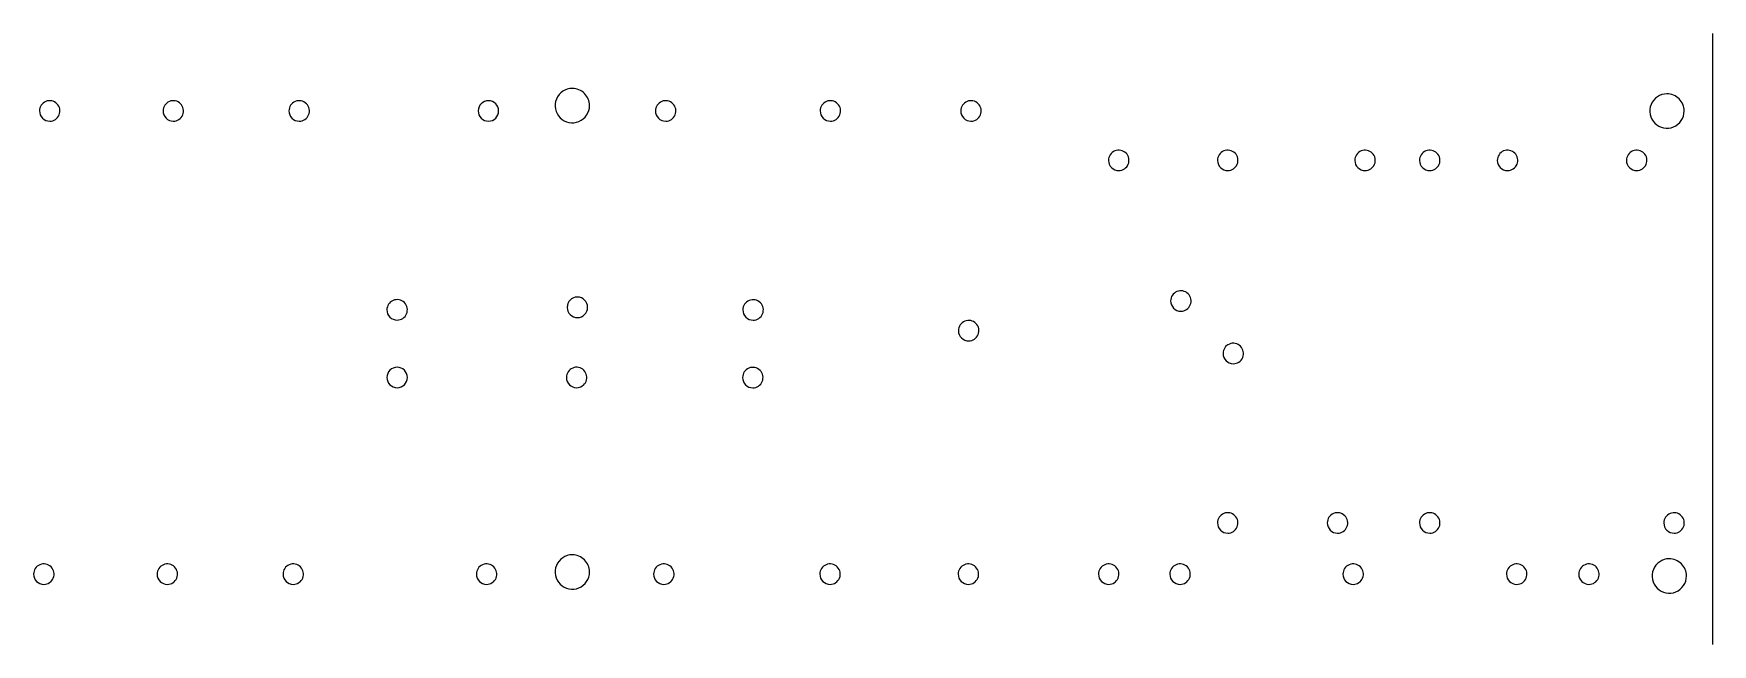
# Model space of a CAD drawing. Header units: millimetres. Extents: x 29 to 224, y 827 to 898.
import ezdxf

# ---------------------------------------------------------------- set-up
doc = ezdxf.new("R2010")
doc.units = ezdxf.units.MM
doc.layers.add('cut_line', color=7, linetype='CONTINUOUS')
doc.layers.add('milled_holes', color=7, linetype='CONTINUOUS')

msp = doc.modelspace()

# ---------------------------------------------------------------- linework, layer by layer
at = {"layer": 'cut_line', "color": 7}
msp.add_lwpolyline([(224.09368, 897.986733), (224.09368, 826.957783)], dxfattribs=at)
at = {"layer": 'milled_holes', "color": 1}
for points in [[(91.53157, 891.612804)], [(218.8069, 890.980899)], [(30.766993, 887.804012)], [(45.131199, 887.804012)], [(59.769257, 887.804012)], [(81.776459, 887.804012)], [(102.3844, 887.804012)], [(121.53558, 887.804012)], [(137.88596, 887.804012)], [(155.06859, 882.049587)], [(167.74174, 882.049587)], [(183.70714, 882.049587)], [(191.2263, 882.049587)], [(200.27208, 882.049587)], [(215.28821, 882.049587)], [(92.118622, 864.962656)], [(162.28862, 865.702204)], [(71.159271, 864.668543)], [(112.55204, 864.661722)], [(137.6179, 862.250132)], [(168.37938, 859.596933)], [(71.1604, 856.809244)], [(92.028503, 856.809244)], [(112.51435, 856.795038)], [(167.73674, 839.896742)], [(180.49892, 839.896742)], [(191.2263, 839.896742)], [(219.6344, 839.891752)], [(91.53157, 837.38067)], [(219.07155, 836.91521)], [(30.079191, 833.941511)], [(44.443363, 833.941511)], [(59.081421, 833.941511)], [(81.561218, 833.941511)], [(102.17102, 833.941511)], [(121.50046, 833.941511)], [(137.58521, 833.941511)], [(153.89864, 833.941511)], [(162.19902, 833.941511)], [(182.32008, 833.941511)], [(201.33653, 833.936521)], [(209.73682, 833.941511)]]:
    msp.add_lwpolyline(points, close=True, dxfattribs=at)
for points in [[(31.60845, 889.835469), (31.268112, 890.175807), (30.756272, 890.277618), (30.3116, 890.093429)], [(45.972656, 889.835469), (45.632318, 890.175807), (45.120478, 890.277618), (44.675806, 890.093429)], [(60.610714, 889.835469), (60.270376, 890.175807), (59.758536, 890.277618), (59.313864, 890.093429)], [(81.776459, 890.184012), (81.11924, 890.184012), (80.586459, 889.651231), (80.586459, 888.994012)], [(82.966459, 888.994012), (82.966459, 889.651231), (82.433678, 890.184012), (81.776459, 890.184012)], [(89.683811, 890.378171), (89.374249, 889.630822), (89.54536, 888.770586), (90.117356, 888.19859)], [(91.53157, 891.612804), (90.722646, 891.612804), (89.993373, 891.12552), (89.683811, 890.378171)], [(92.945784, 891.027018), (92.570711, 891.40209), (92.062003, 891.612804), (91.53157, 891.612804)], [(93.53157, 889.612804), (93.53157, 890.143237), (93.320856, 890.651945), (92.945784, 891.027018)], [(103.225857, 889.835469), (102.885519, 890.175807), (102.373679, 890.277618), (101.929007, 890.093429)], [(122.377037, 889.835469), (122.036699, 890.175807), (121.524859, 890.277618), (121.080187, 890.093429)], [(138.727417, 889.835469), (138.387079, 890.175807), (137.875239, 890.277618), (137.430567, 890.093429)], [(218.8069, 890.980899), (217.997976, 890.980899), (217.268703, 890.493615), (216.959141, 889.746266)], [(220.221114, 890.395113), (219.846041, 890.770185), (219.337333, 890.980899), (218.8069, 890.980899)], [(220.8069, 888.980899), (220.8069, 889.511332), (220.596186, 890.02004), (220.221114, 890.395113)], [(30.3116, 890.093429), (29.866927, 889.909239), (29.576993, 889.475322), (29.576993, 888.994012)], [(29.576993, 888.994012), (29.576993, 888.678404), (29.702368, 888.375723), (29.925536, 888.152555)], [(30.766993, 887.804012), (31.248303, 887.804012), (31.68222, 888.093946), (31.86641, 888.538619)], [(31.86641, 888.538619), (32.050599, 888.983291), (31.948788, 889.495131), (31.60845, 889.835469)], [(44.675806, 890.093429), (44.231133, 889.909239), (43.941199, 889.475322), (43.941199, 888.994012)], [(43.941199, 888.994012), (43.941199, 888.678404), (44.066574, 888.375723), (44.289742, 888.152555)], [(45.131199, 887.804012), (45.612509, 887.804012), (46.046426, 888.093946), (46.230616, 888.538619)], [(46.230616, 888.538619), (46.414805, 888.983291), (46.312994, 889.495131), (45.972656, 889.835469)], [(59.313864, 890.093429), (58.869191, 889.909239), (58.579257, 889.475322), (58.579257, 888.994012)], [(58.579257, 888.994012), (58.579257, 888.678404), (58.704632, 888.375723), (58.9278, 888.152555)], [(59.769257, 887.804012), (60.250567, 887.804012), (60.684484, 888.093946), (60.868674, 888.538619)], [(60.868674, 888.538619), (61.052863, 888.983291), (60.951052, 889.495131), (60.610714, 889.835469)], [(80.586459, 888.994012), (80.586459, 888.678404), (80.711834, 888.375723), (80.935002, 888.152555)], [(81.776459, 887.804012), (82.433678, 887.804012), (82.966459, 888.336793), (82.966459, 888.994012)], [(90.117356, 888.19859), (90.689352, 887.626594), (91.549588, 887.455483), (92.296937, 887.765045)], [(92.296937, 887.765045), (93.044286, 888.074607), (93.53157, 888.80388), (93.53157, 889.612804)], [(101.929007, 890.093429), (101.484334, 889.909239), (101.1944, 889.475322), (101.1944, 888.994012)], [(101.1944, 888.994012), (101.1944, 888.678404), (101.319775, 888.375723), (101.542943, 888.152555)], [(102.3844, 887.804012), (102.86571, 887.804012), (103.299627, 888.093946), (103.483817, 888.538619)], [(103.483817, 888.538619), (103.668006, 888.983291), (103.566195, 889.495131), (103.225857, 889.835469)], [(121.080187, 890.093429), (120.635514, 889.909239), (120.34558, 889.475322), (120.34558, 888.994012)], [(120.34558, 888.994012), (120.34558, 888.678404), (120.470955, 888.375723), (120.694123, 888.152555)], [(121.53558, 887.804012), (122.01689, 887.804012), (122.450807, 888.093946), (122.634997, 888.538619)], [(122.634997, 888.538619), (122.819186, 888.983291), (122.717375, 889.495131), (122.377037, 889.835469)], [(137.430567, 890.093429), (136.985894, 889.909239), (136.69596, 889.475322), (136.69596, 888.994012)], [(136.69596, 888.994012), (136.69596, 888.336793), (137.228741, 887.804012), (137.88596, 887.804012)], [(137.88596, 887.804012), (138.36727, 887.804012), (138.801187, 888.093946), (138.985377, 888.538619)], [(138.985377, 888.538619), (139.169566, 888.983291), (139.067755, 889.495131), (138.727417, 889.835469)], [(216.959141, 889.746266), (216.649579, 888.998917), (216.82069, 888.138681), (217.392686, 887.566685)], [(219.572267, 887.13314), (220.319616, 887.442702), (220.8069, 888.171975), (220.8069, 888.980899)], [(29.925536, 888.152555), (30.148704, 887.929387), (30.451385, 887.804012), (30.766993, 887.804012)], [(44.289742, 888.152555), (44.51291, 887.929387), (44.815591, 887.804012), (45.131199, 887.804012)], [(58.9278, 888.152555), (59.150968, 887.929387), (59.453649, 887.804012), (59.769257, 887.804012)], [(80.935002, 888.152555), (81.15817, 887.929387), (81.460851, 887.804012), (81.776459, 887.804012)], [(101.542943, 888.152555), (101.766111, 887.929387), (102.068792, 887.804012), (102.3844, 887.804012)], [(120.694123, 888.152555), (120.917291, 887.929387), (121.219972, 887.804012), (121.53558, 887.804012)], [(217.392686, 887.566685), (217.964682, 886.994689), (218.824918, 886.823578), (219.572267, 887.13314)], [(154.613197, 884.339004), (154.168524, 884.154814), (153.87859, 883.720897), (153.87859, 883.239587)], [(155.910047, 884.081044), (155.569709, 884.421382), (155.057869, 884.523193), (154.613197, 884.339004)], [(167.286347, 884.339004), (166.841674, 884.154814), (166.55174, 883.720897), (166.55174, 883.239587)], [(168.583197, 884.081044), (168.242859, 884.421382), (167.731019, 884.523193), (167.286347, 884.339004)], [(183.251747, 884.339004), (182.807074, 884.154814), (182.51714, 883.720897), (182.51714, 883.239587)], [(184.548597, 884.081044), (184.208259, 884.421382), (183.696419, 884.523193), (183.251747, 884.339004)], [(190.770907, 884.339004), (190.326234, 884.154814), (190.0363, 883.720897), (190.0363, 883.239587)], [(192.067757, 884.081044), (191.727419, 884.421382), (191.215579, 884.523193), (190.770907, 884.339004)], [(199.816687, 884.339004), (199.372014, 884.154814), (199.08208, 883.720897), (199.08208, 883.239587)], [(201.113537, 884.081044), (200.773199, 884.421382), (200.261359, 884.523193), (199.816687, 884.339004)], [(214.832817, 884.339004), (214.388144, 884.154814), (214.09821, 883.720897), (214.09821, 883.239587)], [(216.129667, 884.081044), (215.789329, 884.421382), (215.277489, 884.523193), (214.832817, 884.339004)], [(153.87859, 883.239587), (153.87859, 882.923979), (154.003965, 882.621298), (154.227133, 882.39813)], [(154.227133, 882.39813), (154.450301, 882.174962), (154.752982, 882.049587), (155.06859, 882.049587)], [(155.06859, 882.049587), (155.5499, 882.049587), (155.983817, 882.339521), (156.168007, 882.784194)], [(156.168007, 882.784194), (156.352196, 883.228866), (156.250385, 883.740706), (155.910047, 884.081044)], [(166.55174, 883.239587), (166.55174, 882.582368), (167.084521, 882.049587), (167.74174, 882.049587)], [(167.74174, 882.049587), (168.22305, 882.049587), (168.656967, 882.339521), (168.841157, 882.784194)], [(168.841157, 882.784194), (169.025346, 883.228866), (168.923535, 883.740706), (168.583197, 884.081044)], [(182.51714, 883.239587), (182.51714, 882.582368), (183.049921, 882.049587), (183.70714, 882.049587)], [(183.70714, 882.049587), (184.18845, 882.049587), (184.622367, 882.339521), (184.806557, 882.784194)], [(184.806557, 882.784194), (184.990746, 883.228866), (184.888935, 883.740706), (184.548597, 884.081044)], [(190.0363, 883.239587), (190.0363, 882.923979), (190.161675, 882.621298), (190.384843, 882.39813)], [(190.384843, 882.39813), (190.608011, 882.174962), (190.910692, 882.049587), (191.2263, 882.049587)], [(191.2263, 882.049587), (191.70761, 882.049587), (192.141527, 882.339521), (192.325717, 882.784194)], [(192.325717, 882.784194), (192.509906, 883.228866), (192.408095, 883.740706), (192.067757, 884.081044)], [(199.08208, 883.239587), (199.08208, 882.582368), (199.614861, 882.049587), (200.27208, 882.049587)], [(200.27208, 882.049587), (200.75339, 882.049587), (201.187307, 882.339521), (201.371497, 882.784194)], [(201.371497, 882.784194), (201.555686, 883.228866), (201.453875, 883.740706), (201.113537, 884.081044)], [(214.09821, 883.239587), (214.09821, 882.923979), (214.223585, 882.621298), (214.446753, 882.39813)], [(214.446753, 882.39813), (214.669921, 882.174962), (214.972602, 882.049587), (215.28821, 882.049587)], [(215.28821, 882.049587), (215.76952, 882.049587), (216.203437, 882.339521), (216.387627, 882.784194)], [(216.387627, 882.784194), (216.571816, 883.228866), (216.470005, 883.740706), (216.129667, 884.081044)], [(70.703878, 866.95796), (70.259205, 866.77377), (69.969271, 866.339853), (69.969271, 865.858543)], [(72.000728, 866.7), (71.66039, 867.040338), (71.14855, 867.142149), (70.703878, 866.95796)], [(92.118622, 867.342656), (91.461403, 867.342656), (90.928622, 866.809875), (90.928622, 866.152656)], [(93.308622, 866.152656), (93.308622, 866.809875), (92.775841, 867.342656), (92.118622, 867.342656)], [(112.096647, 866.951139), (111.651974, 866.766949), (111.36204, 866.333032), (111.36204, 865.851722)], [(113.393497, 866.693179), (113.053159, 867.033517), (112.541319, 867.135328), (112.096647, 866.951139)], [(161.833227, 867.991621), (161.388554, 867.807431), (161.09862, 867.373514), (161.09862, 866.892204)], [(161.09862, 866.892204), (161.09862, 866.576596), (161.223995, 866.273915), (161.447163, 866.050747)], [(163.130077, 867.733661), (162.789739, 868.073999), (162.277899, 868.17581), (161.833227, 867.991621)], [(163.388037, 866.436811), (163.572226, 866.881483), (163.470415, 867.393323), (163.130077, 867.733661)], [(69.969271, 865.858543), (69.969271, 865.542935), (70.094646, 865.240254), (70.317814, 865.017086)], [(70.317814, 865.017086), (70.540982, 864.793918), (70.843663, 864.668543), (71.159271, 864.668543)], [(71.159271, 864.668543), (71.640581, 864.668543), (72.074498, 864.958477), (72.258688, 865.40315)], [(72.258688, 865.40315), (72.442877, 865.847822), (72.341066, 866.359662), (72.000728, 866.7)], [(90.928622, 866.152656), (90.928622, 865.837048), (91.053997, 865.534367), (91.277165, 865.311199)], [(91.277165, 865.311199), (91.500333, 865.088031), (91.803014, 864.962656), (92.118622, 864.962656)], [(92.118622, 864.962656), (92.775841, 864.962656), (93.308622, 865.495437), (93.308622, 866.152656)], [(111.36204, 865.851722), (111.36204, 865.536114), (111.487415, 865.233433), (111.710583, 865.010265)], [(111.710583, 865.010265), (111.933751, 864.787097), (112.236432, 864.661722), (112.55204, 864.661722)], [(112.55204, 864.661722), (113.03335, 864.661722), (113.467267, 864.951656), (113.651457, 865.396329)], [(113.651457, 865.396329), (113.835646, 865.841001), (113.733835, 866.352841), (113.393497, 866.693179)], [(161.447163, 866.050747), (161.670331, 865.827579), (161.973012, 865.702204), (162.28862, 865.702204)], [(162.28862, 865.702204), (162.76993, 865.702204), (163.203847, 865.992138), (163.388037, 866.436811)], [(137.162507, 864.539549), (136.717834, 864.355359), (136.4279, 863.921442), (136.4279, 863.440132)], [(136.4279, 863.440132), (136.4279, 863.124524), (136.553275, 862.821843), (136.776443, 862.598675)], [(138.459357, 864.281589), (138.119019, 864.621927), (137.607179, 864.723738), (137.162507, 864.539549)], [(137.6179, 862.250132), (138.09921, 862.250132), (138.533127, 862.540066), (138.717317, 862.984739)], [(138.717317, 862.984739), (138.901506, 863.429411), (138.799695, 863.941251), (138.459357, 864.281589)], [(136.776443, 862.598675), (136.999611, 862.375507), (137.302292, 862.250132), (137.6179, 862.250132)], [(167.923987, 861.88635), (167.479314, 861.70216), (167.18938, 861.268243), (167.18938, 860.786933)], [(169.220837, 861.62839), (168.880499, 861.968728), (168.368659, 862.070539), (167.923987, 861.88635)], [(169.478797, 860.33154), (169.662986, 860.776212), (169.561175, 861.288052), (169.220837, 861.62839)], [(71.1604, 859.189244), (70.503181, 859.189244), (69.9704, 858.656463), (69.9704, 857.999244)], [(72.3504, 857.999244), (72.3504, 858.656463), (71.817619, 859.189244), (71.1604, 859.189244)], [(91.57311, 859.098661), (91.128437, 858.914471), (90.838503, 858.480554), (90.838503, 857.999244)], [(92.86996, 858.840701), (92.529622, 859.181039), (92.017782, 859.28285), (91.57311, 859.098661)], [(112.058957, 859.084455), (111.614284, 858.900265), (111.32435, 858.466348), (111.32435, 857.985038)], [(113.355807, 858.826495), (113.015469, 859.166833), (112.503629, 859.268644), (112.058957, 859.084455)], [(167.18938, 860.786933), (167.18938, 860.129714), (167.722161, 859.596933), (168.37938, 859.596933)], [(168.37938, 859.596933), (168.86069, 859.596933), (169.294607, 859.886867), (169.478797, 860.33154)], [(69.9704, 857.999244), (69.9704, 857.683636), (70.095775, 857.380955), (70.318943, 857.157787)], [(70.318943, 857.157787), (70.542111, 856.934619), (70.844792, 856.809244), (71.1604, 856.809244)], [(71.1604, 856.809244), (71.817619, 856.809244), (72.3504, 857.342025), (72.3504, 857.999244)], [(90.838503, 857.999244), (90.838503, 857.683636), (90.963878, 857.380955), (91.187046, 857.157787)], [(91.187046, 857.157787), (91.410214, 856.934619), (91.712895, 856.809244), (92.028503, 856.809244)], [(92.028503, 856.809244), (92.509813, 856.809244), (92.94373, 857.099178), (93.12792, 857.543851)], [(93.12792, 857.543851), (93.312109, 857.988523), (93.210298, 858.500363), (92.86996, 858.840701)], [(111.32435, 857.985038), (111.32435, 857.66943), (111.449725, 857.366749), (111.672893, 857.143581)], [(111.672893, 857.143581), (111.896061, 856.920413), (112.198742, 856.795038), (112.51435, 856.795038)], [(112.51435, 856.795038), (112.99566, 856.795038), (113.429577, 857.084972), (113.613767, 857.529645)], [(113.613767, 857.529645), (113.797956, 857.974317), (113.696145, 858.486157), (113.355807, 858.826495)], [(167.281347, 842.186159), (166.836674, 842.001969), (166.54674, 841.568052), (166.54674, 841.086742)], [(168.578197, 841.928199), (168.237859, 842.268537), (167.726019, 842.370348), (167.281347, 842.186159)], [(168.836157, 840.631349), (169.020346, 841.076021), (168.918535, 841.587861), (168.578197, 841.928199)], [(180.043527, 842.186159), (179.598854, 842.001969), (179.30892, 841.568052), (179.30892, 841.086742)], [(181.340377, 841.928199), (181.000039, 842.268537), (180.488199, 842.370348), (180.043527, 842.186159)], [(181.598337, 840.631349), (181.782526, 841.076021), (181.680715, 841.587861), (181.340377, 841.928199)], [(190.770907, 842.186159), (190.326234, 842.001969), (190.0363, 841.568052), (190.0363, 841.086742)], [(192.067757, 841.928199), (191.727419, 842.268537), (191.215579, 842.370348), (190.770907, 842.186159)], [(192.325717, 840.631349), (192.509906, 841.076021), (192.408095, 841.587861), (192.067757, 841.928199)], [(219.179007, 842.181169), (218.734334, 841.996979), (218.4444, 841.563062), (218.4444, 841.081752)], [(220.475857, 841.923209), (220.135519, 842.263547), (219.623679, 842.365358), (219.179007, 842.181169)], [(220.733817, 840.626359), (220.918006, 841.071031), (220.816195, 841.582871), (220.475857, 841.923209)], [(166.54674, 841.086742), (166.54674, 840.771134), (166.672115, 840.468453), (166.895283, 840.245285)], [(166.895283, 840.245285), (167.118451, 840.022117), (167.421132, 839.896742), (167.73674, 839.896742)], [(167.73674, 839.896742), (168.21805, 839.896742), (168.651967, 840.186676), (168.836157, 840.631349)], [(179.30892, 841.086742), (179.30892, 840.429523), (179.841701, 839.896742), (180.49892, 839.896742)], [(180.49892, 839.896742), (180.98023, 839.896742), (181.414147, 840.186676), (181.598337, 840.631349)], [(190.0363, 841.086742), (190.0363, 840.771134), (190.161675, 840.468453), (190.384843, 840.245285)], [(190.384843, 840.245285), (190.608011, 840.022117), (190.910692, 839.896742), (191.2263, 839.896742)], [(191.2263, 839.896742), (191.70761, 839.896742), (192.141527, 840.186676), (192.325717, 840.631349)], [(218.4444, 841.081752), (218.4444, 840.424533), (218.977181, 839.891752), (219.6344, 839.891752)], [(219.6344, 839.891752), (220.11571, 839.891752), (220.549627, 840.181686), (220.733817, 840.626359)], [(29.623798, 836.230928), (29.179125, 836.046738), (28.889191, 835.612821), (28.889191, 835.131511)], [(30.920648, 835.972968), (30.58031, 836.313306), (30.06847, 836.415117), (29.623798, 836.230928)], [(31.178608, 834.676118), (31.362797, 835.12079), (31.260986, 835.63263), (30.920648, 835.972968)], [(43.98797, 836.230928), (43.543297, 836.046738), (43.253363, 835.612821), (43.253363, 835.131511)], [(45.28482, 835.972968), (44.944482, 836.313306), (44.432642, 836.415117), (43.98797, 836.230928)], [(45.54278, 834.676118), (45.726969, 835.12079), (45.625158, 835.63263), (45.28482, 835.972968)], [(58.626028, 836.230928), (58.181355, 836.046738), (57.891421, 835.612821), (57.891421, 835.131511)], [(59.922878, 835.972968), (59.58254, 836.313306), (59.0707, 836.415117), (58.626028, 836.230928)], [(60.180838, 834.676118), (60.365027, 835.12079), (60.263216, 835.63263), (59.922878, 835.972968)], [(81.105825, 836.230928), (80.661152, 836.046738), (80.371218, 835.612821), (80.371218, 835.131511)], [(82.402675, 835.972968), (82.062337, 836.313306), (81.550497, 836.415117), (81.105825, 836.230928)], [(82.660635, 834.676118), (82.844824, 835.12079), (82.743013, 835.63263), (82.402675, 835.972968)], [(89.683811, 836.146037), (89.374249, 835.398688), (89.54536, 834.538452), (90.117356, 833.966456)], [(91.53157, 837.38067), (90.722646, 837.38067), (89.993373, 836.893386), (89.683811, 836.146037)], [(92.945784, 836.794884), (92.570711, 837.169956), (92.062003, 837.38067), (91.53157, 837.38067)], [(93.53157, 835.38067), (93.53157, 835.911103), (93.320856, 836.419811), (92.945784, 836.794884)], [(101.715627, 836.230928), (101.270954, 836.046738), (100.98102, 835.612821), (100.98102, 835.131511)], [(103.012477, 835.972968), (102.672139, 836.313306), (102.160299, 836.415117), (101.715627, 836.230928)], [(103.270437, 834.676118), (103.454626, 835.12079), (103.352815, 835.63263), (103.012477, 835.972968)], [(121.045067, 836.230928), (120.600394, 836.046738), (120.31046, 835.612821), (120.31046, 835.131511)], [(122.341917, 835.972968), (122.001579, 836.313306), (121.489739, 836.415117), (121.045067, 836.230928)], [(122.599877, 834.676118), (122.784066, 835.12079), (122.682255, 835.63263), (122.341917, 835.972968)], [(137.129817, 836.230928), (136.685144, 836.046738), (136.39521, 835.612821), (136.39521, 835.131511)], [(138.426667, 835.972968), (138.086329, 836.313306), (137.574489, 836.415117), (137.129817, 836.230928)], [(138.684627, 834.676118), (138.868816, 835.12079), (138.767005, 835.63263), (138.426667, 835.972968)], [(153.443247, 836.230928), (152.998574, 836.046738), (152.70864, 835.612821), (152.70864, 835.131511)], [(154.740097, 835.972968), (154.399759, 836.313306), (153.887919, 836.415117), (153.443247, 836.230928)], [(154.998057, 834.676118), (155.182246, 835.12079), (155.080435, 835.63263), (154.740097, 835.972968)], [(161.743627, 836.230928), (161.298954, 836.046738), (161.00902, 835.612821), (161.00902, 835.131511)], [(163.040477, 835.972968), (162.700139, 836.313306), (162.188299, 836.415117), (161.743627, 836.230928)], [(163.298437, 834.676118), (163.482626, 835.12079), (163.380815, 835.63263), (163.040477, 835.972968)], [(181.864687, 836.230928), (181.420014, 836.046738), (181.13008, 835.612821), (181.13008, 835.131511)], [(183.161537, 835.972968), (182.821199, 836.313306), (182.309359, 836.415117), (181.864687, 836.230928)], [(183.419497, 834.676118), (183.603686, 835.12079), (183.501875, 835.63263), (183.161537, 835.972968)], [(200.881137, 836.225938), (200.436464, 836.041748), (200.14653, 835.607831), (200.14653, 835.126521)], [(202.177987, 835.967978), (201.837649, 836.308316), (201.325809, 836.410127), (200.881137, 836.225938)], [(202.435947, 834.671128), (202.620136, 835.1158), (202.518325, 835.62764), (202.177987, 835.967978)], [(209.281427, 836.230928), (208.836754, 836.046738), (208.54682, 835.612821), (208.54682, 835.131511)], [(210.578277, 835.972968), (210.237939, 836.313306), (209.726099, 836.415117), (209.281427, 836.230928)], [(210.836237, 834.676118), (211.020426, 835.12079), (210.918615, 835.63263), (210.578277, 835.972968)], [(217.223791, 835.680577), (216.914229, 834.933228), (217.08534, 834.072992), (217.657336, 833.500996)], [(219.07155, 836.91521), (218.262626, 836.91521), (217.533353, 836.427926), (217.223791, 835.680577)], [(220.485764, 836.329424), (220.110691, 836.704496), (219.601983, 836.91521), (219.07155, 836.91521)], [(221.07155, 834.91521), (221.07155, 835.445643), (220.860836, 835.954351), (220.485764, 836.329424)], [(28.889191, 835.131511), (28.889191, 834.815903), (29.014566, 834.513222), (29.237734, 834.290054)], [(29.237734, 834.290054), (29.460902, 834.066886), (29.763583, 833.941511), (30.079191, 833.941511)], [(30.079191, 833.941511), (30.560501, 833.941511), (30.994418, 834.231445), (31.178608, 834.676118)], [(43.253363, 835.131511), (43.253363, 834.474292), (43.786144, 833.941511), (44.443363, 833.941511)], [(44.443363, 833.941511), (44.924673, 833.941511), (45.35859, 834.231445), (45.54278, 834.676118)], [(57.891421, 835.131511), (57.891421, 834.815903), (58.016796, 834.513222), (58.239964, 834.290054)], [(58.239964, 834.290054), (58.463132, 834.066886), (58.765813, 833.941511), (59.081421, 833.941511)], [(59.081421, 833.941511), (59.562731, 833.941511), (59.996648, 834.231445), (60.180838, 834.676118)], [(80.371218, 835.131511), (80.371218, 834.815903), (80.496593, 834.513222), (80.719761, 834.290054)], [(80.719761, 834.290054), (80.942929, 834.066886), (81.24561, 833.941511), (81.561218, 833.941511)], [(81.561218, 833.941511), (82.042528, 833.941511), (82.476445, 834.231445), (82.660635, 834.676118)], [(90.117356, 833.966456), (90.689352, 833.39446), (91.549588, 833.223349), (92.296937, 833.532911)], [(92.296937, 833.532911), (93.044286, 833.842473), (93.53157, 834.571746), (93.53157, 835.38067)], [(100.98102, 835.131511), (100.98102, 834.815903), (101.106395, 834.513222), (101.329563, 834.290054)], [(101.329563, 834.290054), (101.552731, 834.066886), (101.855412, 833.941511), (102.17102, 833.941511)], [(102.17102, 833.941511), (102.65233, 833.941511), (103.086247, 834.231445), (103.270437, 834.676118)], [(120.31046, 835.131511), (120.31046, 834.815903), (120.435835, 834.513222), (120.659003, 834.290054)], [(120.659003, 834.290054), (120.882171, 834.066886), (121.184852, 833.941511), (121.50046, 833.941511)], [(121.50046, 833.941511), (121.98177, 833.941511), (122.415687, 834.231445), (122.599877, 834.676118)], [(136.39521, 835.131511), (136.39521, 834.815903), (136.520585, 834.513222), (136.743753, 834.290054)], [(136.743753, 834.290054), (136.966921, 834.066886), (137.269602, 833.941511), (137.58521, 833.941511)], [(137.58521, 833.941511), (138.06652, 833.941511), (138.500437, 834.231445), (138.684627, 834.676118)], [(152.70864, 835.131511), (152.70864, 834.815903), (152.834015, 834.513222), (153.057183, 834.290054)], [(153.057183, 834.290054), (153.280351, 834.066886), (153.583032, 833.941511), (153.89864, 833.941511)], [(153.89864, 833.941511), (154.37995, 833.941511), (154.813867, 834.231445), (154.998057, 834.676118)], [(161.00902, 835.131511), (161.00902, 834.815903), (161.134395, 834.513222), (161.357563, 834.290054)], [(161.357563, 834.290054), (161.580731, 834.066886), (161.883412, 833.941511), (162.19902, 833.941511)], [(162.19902, 833.941511), (162.68033, 833.941511), (163.114247, 834.231445), (163.298437, 834.676118)], [(181.13008, 835.131511), (181.13008, 834.474292), (181.662861, 833.941511), (182.32008, 833.941511)], [(182.32008, 833.941511), (182.80139, 833.941511), (183.235307, 834.231445), (183.419497, 834.676118)], [(200.14653, 835.126521), (200.14653, 834.469302), (200.679311, 833.936521), (201.33653, 833.936521)], [(201.33653, 833.936521), (201.81784, 833.936521), (202.251757, 834.226455), (202.435947, 834.671128)], [(208.54682, 835.131511), (208.54682, 834.815903), (208.672195, 834.513222), (208.895363, 834.290054)], [(208.895363, 834.290054), (209.118531, 834.066886), (209.421212, 833.941511), (209.73682, 833.941511)], [(209.73682, 833.941511), (210.21813, 833.941511), (210.652047, 834.231445), (210.836237, 834.676118)], [(219.836917, 833.067451), (220.584266, 833.377013), (221.07155, 834.106286), (221.07155, 834.91521)], [(217.657336, 833.500996), (218.229332, 832.929), (219.089568, 832.757889), (219.836917, 833.067451)]]:
    msp.add_open_spline(points, degree=3, dxfattribs=at)

doc.saveas('drawing.dxf')
